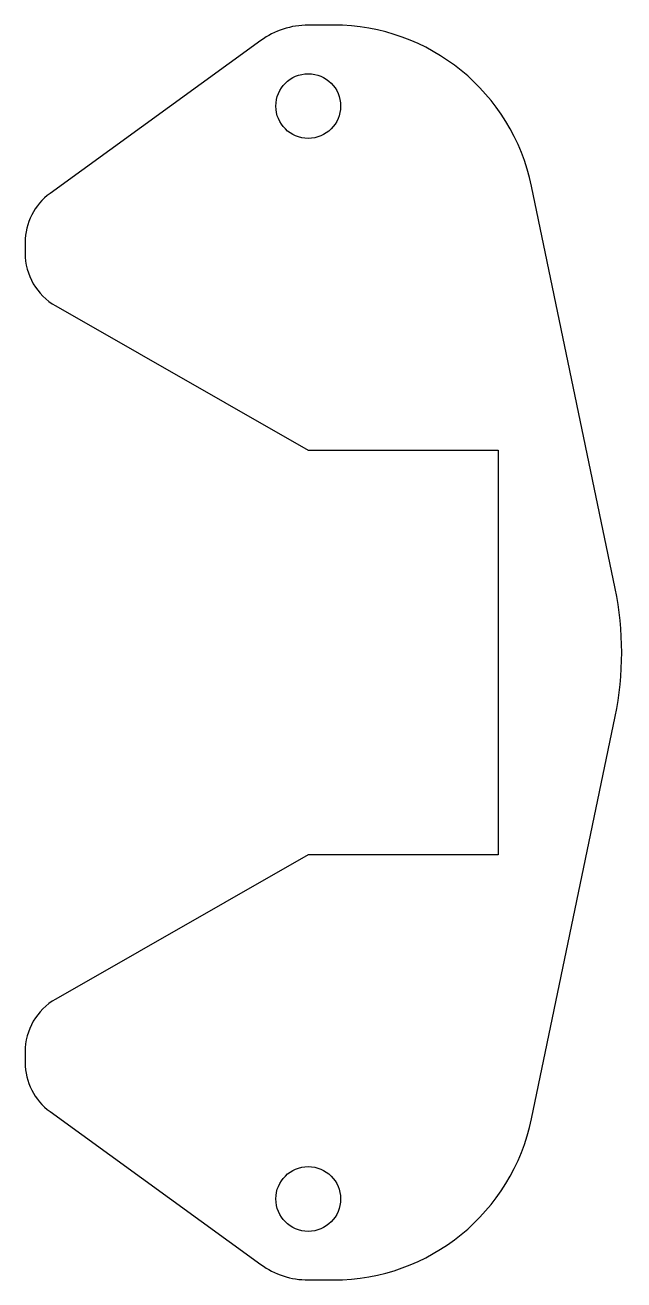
# Model space of a CAD drawing. Header units: millimetres. Extents: x 120.3 to 149.9, y 95.5 to 157.5.
import ezdxf

# ---------------------------------------------------------------- set-up
doc = ezdxf.new("R2010")
doc.units = ezdxf.units.MM
doc.header["$MEASUREMENT"] = 0
doc.layers.get('0').update_dxf_attribs({"lineweight": 0})

msp = doc.modelspace()

# ---------------------------------------------------------------- linework, layer by layer
at = {"color": 18, "lineweight": 25, "true_color": 0x000000}
for centre in [(134.313, 153.476), (134.313, 99.476)]:
    msp.add_circle(centre, 1.6, dxfattribs=at)
msp.add_open_spline([(120.313, 146.734), (120.313, 147.695), (120.774, 148.598), (121.552, 149.162), (121.552, 149.162), (131.965, 156.714), (131.965, 156.714), (132.648, 157.21), (133.47, 157.476), (134.313, 157.476), (134.313, 157.476), (135.566, 157.476), (135.566, 157.476), (140.304, 157.476), (144.392, 154.151), (145.356, 149.512), (145.356, 149.512), (149.489, 129.631), (149.489, 129.631), (149.921, 127.55), (149.921, 125.403), (149.489, 123.322), (149.489, 123.322), (145.356, 103.441), (145.356, 103.441), (144.392, 98.802), (140.304, 95.476), (135.566, 95.476), (135.566, 95.476), (134.313, 95.476), (134.313, 95.476), (133.47, 95.476), (132.648, 95.743), (131.965, 96.238), (131.965, 96.238), (121.552, 103.791), (121.552, 103.791), (120.774, 104.355), (120.313, 105.258), (120.313, 106.219), (120.313, 106.219), (120.313, 106.747), (120.313, 106.747), (120.313, 107.824), (120.891, 108.819), (121.827, 109.353), (121.827, 109.353), (134.313, 116.476), (134.313, 116.476), (134.313, 116.476), (143.701, 116.476), (143.701, 116.476), (143.701, 116.476), (143.701, 136.476), (143.701, 136.476), (143.701, 136.476), (134.313, 136.476), (134.313, 136.476), (134.313, 136.476), (121.827, 143.6), (121.827, 143.6), (120.891, 144.134), (120.313, 145.129), (120.313, 146.206), (120.313, 146.206), (120.313, 146.734), (120.313, 146.734)], degree=3, knots=[0, 0, 0, 0, 1, 1, 1, 2, 2, 2, 3, 3, 3, 4, 4, 4, 5, 5, 5, 6, 6, 6, 7, 7, 7, 8, 8, 8, 9, 9, 9, 10, 10, 10, 11, 11, 11, 12, 12, 12, 13, 13, 13, 14, 14, 14, 15, 15, 15, 16, 16, 16, 17, 17, 17, 18, 18, 18, 19, 19, 19, 20, 20, 20, 21, 21, 21, 22, 22, 22, 22], dxfattribs=at)

doc.saveas('drawing.dxf')
